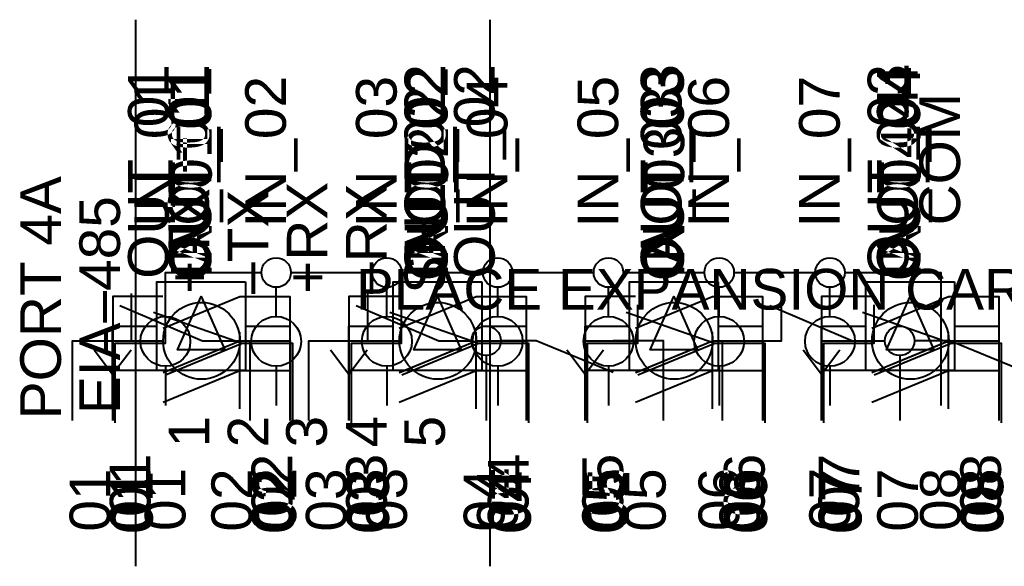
# Model space of a CAD drawing. Extents: x 0 to 24, y 0 to 18.
# Drawn here: x 9.879 to 11.546, y 5.075 to 6 of the extents above; entities that cross this region are included whole.
import ezdxf

# ---------------------------------------------------------------- set-up
doc = ezdxf.new("R2010")
doc.units = 0
doc.header["$MEASUREMENT"] = 0
for name, color, linetype in [('2_01__0-__EMPTY', 7, 'CONTINUOUS'), ('2_02__A-__SERIAL_COMMUNICA', 7, 'CONTINUOUS'), ('2_03__B-___3__DI___4__DO__', 7, 'CONTINUOUS'), ('2_04__1-___4__DI___4__DO_E', 7, 'CONTINUOUS'), ('2_05__C-___4__DI___4__DO_F', 7, 'CONTINUOUS'), ('2_06__D-___4__DI___3__DO_E', 7, 'CONTINUOUS'), ('2_07__2A___8__DO__ELECTROM', 7, 'CONTINUOUS'), ('2_08__2B___8__DO__ELECTROM', 7, 'CONTINUOUS'), ('2_09__2C___8__DO_ELECTROME', 7, 'CONTINUOUS'), ('2_10__2D___8__DO_ELECTROME', 7, 'CONTINUOUS'), ('2_11__2G___8__DO_ELECTROME', 7, 'CONTINUOUS'), ('2_12__3-___8__DI', 7, 'CONTINUOUS'), ('2_13__4-___14__DI', 7, 'CONTINUOUS'), ('2_14__6-___4__AI___4__AO__', 7, 'CONTINUOUS')]:
    doc.layers.add(name, color=color, linetype=linetype)
doc.styles.add('ARIAL', font='arial.ttf')

msp = doc.modelspace()

# ---------------------------------------------------------------- linework, layer by layer
at = {"layer": '2_02__A-__SERIAL_COMMUNICA'}
for points in [[(10.0751, 5.0748), (10.0751, 5.9998)], [(10.6751, 5.0748), (10.6751, 5.9998)]]:
    msp.add_lwpolyline(points, dxfattribs=at)
at = {"layer": '2_03__B-___3__DI___4__DO__'}
for points in [[(10.0364, 5.3214), (10.0364, 5.4564), (10.1215, 5.4564)], [(10.1216, 5.4027), (10.2515, 5.4564), (10.3365, 5.4564), (10.3365, 5.3214)], [(10.4364, 5.3214), (10.4364, 5.4564), (10.5215, 5.4564)], [(10.5215, 5.4027), (10.6515, 5.4564), (10.7365, 5.4564), (10.7365, 5.3214)], [(10.8364, 5.3214), (10.8364, 5.4564), (10.9215, 5.4564)], [(10.9215, 5.4027), (11.0515, 5.4564), (11.1365, 5.4564), (11.1365, 5.3214)], [(11.2363, 5.3214), (11.2363, 5.4564), (11.3214, 5.4564)], [(11.3215, 5.4027), (11.4515, 5.4564), (11.5364, 5.4564), (11.5364, 5.3214)]]:
    msp.add_lwpolyline(points, dxfattribs=at)
at = {"layer": '2_04__1-___4__DI___4__DO_E'}
for points in [[(10.0362, 5.3214), (10.0362, 5.4564), (10.1213, 5.4564)], [(10.1214, 5.4027), (10.2514, 5.4564), (10.3363, 5.4564), (10.3363, 5.3214)], [(10.4362, 5.3214), (10.4362, 5.4564), (10.5213, 5.4564)], [(10.5214, 5.4027), (10.6513, 5.4564), (10.7363, 5.4564), (10.7363, 5.3214)], [(10.8362, 5.3214), (10.8362, 5.4564), (10.9213, 5.4564)], [(10.9214, 5.4027), (11.0513, 5.4564), (11.1363, 5.4564), (11.1363, 5.3214)], [(11.2362, 5.3214), (11.2362, 5.4564), (11.3213, 5.4564)], [(11.3213, 5.4027), (11.4513, 5.4564), (11.5363, 5.4564), (11.5363, 5.3214)]]:
    msp.add_lwpolyline(points, dxfattribs=at)
at = {"layer": '2_05__C-___4__DI___4__DO_F'}
for points in [[(10.1213, 5.5313), (10.0362, 5.5313), (10.0362, 5.3213)], [(10.1214, 5.4776), (10.2513, 5.5313), (10.3363, 5.5313), (10.3363, 5.4063)], [(10.5213, 5.5313), (10.4362, 5.5313), (10.4362, 5.3213)], [(10.5214, 5.4776), (10.6513, 5.5313), (10.7363, 5.5313), (10.7363, 5.4063)], [(10.9213, 5.5313), (10.8362, 5.5313), (10.8362, 5.3213)], [(10.9213, 5.4776), (11.0513, 5.5313), (11.1363, 5.5313), (11.1363, 5.4063)], [(11.3213, 5.5313), (11.2362, 5.5313), (11.2362, 5.3213)], [(11.3213, 5.4776), (11.4513, 5.5313), (11.5363, 5.5313), (11.5363, 5.4063)], [(10.2513, 5.3413), (10.2513, 5.4713)], [(10.6513, 5.3413), (10.6513, 5.4713)], [(11.0513, 5.3413), (11.0513, 5.4713)], [(11.4513, 5.3413), (11.4513, 5.4713)], [(10.1213, 5.4063), (10.0362, 5.4063)], [(10.1214, 5.3526), (10.2513, 5.4063), (10.3363, 5.4063), (10.3363, 5.3213)], [(10.5213, 5.4063), (10.4362, 5.4063)], [(10.5214, 5.3526), (10.6513, 5.4063), (10.7363, 5.4063), (10.7363, 5.3213)], [(10.9213, 5.4063), (10.8362, 5.4063)], [(10.9213, 5.3526), (11.0513, 5.4063), (11.1363, 5.4063), (11.1363, 5.3213)], [(11.3213, 5.4063), (11.2362, 5.4063)], [(11.3213, 5.3526), (11.4513, 5.4063), (11.5363, 5.4063), (11.5363, 5.3213)]]:
    msp.add_lwpolyline(points, dxfattribs=at)
at = {"layer": '2_06__D-___4__DI___3__DO_E'}
for points in [[(9.9683, 5.3214), (9.9683, 5.4564), (10.0683, 5.4564), (10.0683, 5.5364)], [(10.3683, 5.3214), (10.3683, 5.4564), (10.4683, 5.4564), (10.4683, 5.4564), (10.4683, 5.5364)], [(11.0683, 5.3214), (11.0683, 5.4564), (11.1684, 5.4564), (11.1684, 5.4564), (11.1684, 5.5364)], [(10.0483, 5.5164), (10.1883, 5.4564), (10.2684, 5.4564), (10.2684, 5.3214)], [(10.4483, 5.5164), (10.5883, 5.4564), (10.6434, 5.4564)], [(11.1484, 5.5164), (11.2884, 5.4564), (11.3435, 5.4564)], [(10.8833, 5.4027), (10.7533, 5.4564), (10.6933, 5.4564)], [(10.9685, 5.3214), (10.9685, 5.4564), (10.8834, 5.4564)], [(11.5834, 5.4027), (11.4534, 5.4564), (11.3934, 5.4564)], [(10.6684, 5.4314), (10.6684, 5.3214)], [(11.3684, 5.4314), (11.3684, 5.3214)]]:
    msp.add_lwpolyline(points, dxfattribs=at)
for centre in [(10.6684, 5.4564), (11.3684, 5.4564)]:
    msp.add_circle(centre, 0.025, dxfattribs=at)
at = {"layer": '2_07__2A___8__DO__ELECTROM'}
for points in [[(10.0402, 5.3175), (10.0402, 5.4525), (10.1253, 5.4525)], [(10.1254, 5.3988), (10.2554, 5.4525), (10.3403, 5.4525), (10.3403, 5.3175)], [(10.4402, 5.3175), (10.4402, 5.4525), (10.5253, 5.4525)], [(10.5254, 5.3988), (10.6553, 5.4525), (10.7403, 5.4525), (10.7403, 5.3175)], [(10.8402, 5.3175), (10.8402, 5.4525), (10.9253, 5.4525)], [(10.9254, 5.3988), (11.0553, 5.4525), (11.1403, 5.4525), (11.1403, 5.3175)], [(11.2402, 5.3175), (11.2402, 5.4525), (11.3253, 5.4525)], [(11.3253, 5.3988), (11.4553, 5.4525), (11.5403, 5.4525), (11.5403, 5.3175)]]:
    msp.add_lwpolyline(points, dxfattribs=at)
at = {"layer": '2_08__2B___8__DO__ELECTROM'}
for points in [[(10.0402, 5.3175), (10.0402, 5.4525), (10.1253, 5.4525), (10.1253, 5.5175)], [(10.4402, 5.3175), (10.4402, 5.4525), (10.5253, 5.4525), (10.5253, 5.5175)], [(10.8402, 5.3175), (10.8402, 5.4525), (10.9253, 5.4525), (10.9253, 5.5175)], [(11.2402, 5.3175), (11.2402, 5.4525), (11.3253, 5.4525), (11.3253, 5.5175)], [(10.1053, 5.505), (10.2554, 5.4525), (10.3403, 5.4525), (10.3403, 5.3175)], [(10.5053, 5.505), (10.6553, 5.4525), (10.7403, 5.4525), (10.7403, 5.3175)], [(10.9053, 5.505), (11.0553, 5.4525), (11.1403, 5.4525), (11.1403, 5.3175)], [(11.3053, 5.505), (11.4553, 5.4525), (11.5403, 5.4525), (11.5403, 5.3175)]]:
    msp.add_lwpolyline(points, dxfattribs=at)
at = {"layer": '2_09__2C___8__DO_ELECTROME'}
for points in [[(10.0402, 5.3175), (10.0402, 5.4525), (10.1253, 5.4525)], [(10.1254, 5.3988), (10.2554, 5.4525), (10.3403, 5.4525), (10.3403, 5.3175)], [(10.4402, 5.3175), (10.4402, 5.4525), (10.5253, 5.4525)], [(10.5254, 5.3988), (10.6553, 5.4525), (10.7403, 5.4525), (10.7403, 5.3175)], [(10.8402, 5.3175), (10.8402, 5.4525), (10.9253, 5.4525)], [(10.9254, 5.3988), (11.0553, 5.4525), (11.1403, 5.4525), (11.1403, 5.3175)], [(11.2402, 5.3175), (11.2402, 5.4525), (11.3253, 5.4525)], [(11.3253, 5.3988), (11.4553, 5.4525), (11.5403, 5.4525), (11.5403, 5.3175)]]:
    msp.add_lwpolyline(points, dxfattribs=at)
at = {"layer": '2_10__2D___8__DO_ELECTROME'}
for points in [[(10.8402, 5.3175), (10.8402, 5.4525), (10.9253, 5.4525), (10.9253, 5.5175)], [(11.2402, 5.3175), (11.2402, 5.4525), (11.3253, 5.4525), (11.3253, 5.5175)], [(10.9053, 5.505), (11.0553, 5.4525), (11.1403, 5.4525), (11.1403, 5.3175)], [(11.3053, 5.505), (11.4553, 5.4525), (11.5403, 5.4525), (11.5403, 5.3175)], [(10.0402, 5.3175), (10.0402, 5.4525), (10.1253, 5.4525)], [(10.1254, 5.3988), (10.2554, 5.4525), (10.3403, 5.4525), (10.3403, 5.3175)], [(10.4402, 5.3175), (10.4402, 5.4525), (10.5253, 5.4525)], [(10.5254, 5.3988), (10.6553, 5.4525), (10.7403, 5.4525), (10.7403, 5.3175)]]:
    msp.add_lwpolyline(points, dxfattribs=at)
at = {"layer": '2_11__2G___8__DO_ELECTROME'}
for points in [[(10.0402, 5.3175), (10.0402, 5.4525), (10.1253, 5.4525)], [(10.1254, 5.3988), (10.2554, 5.4525), (10.3403, 5.4525), (10.3403, 5.3175)], [(10.4402, 5.3175), (10.4402, 5.4525), (10.5253, 5.4525)], [(10.5254, 5.3988), (10.6553, 5.4525), (10.7403, 5.4525), (10.7403, 5.3175)], [(10.8402, 5.3175), (10.8402, 5.4525), (10.9253, 5.4525)], [(10.9254, 5.3988), (11.0553, 5.4525), (11.1403, 5.4525), (11.1403, 5.3175)], [(11.2402, 5.3175), (11.2402, 5.4525), (11.3253, 5.4525)], [(11.3253, 5.3988), (11.4553, 5.4525), (11.5403, 5.4525), (11.5403, 5.3175)]]:
    msp.add_lwpolyline(points, dxfattribs=at)
at = {"layer": '2_12__3-___8__DI'}
for points in [[(10.0366, 5.3214), (10.0365, 5.4564), (10.1215, 5.4564)], [(10.2515, 5.4564), (10.3365, 5.4564), (10.3365, 5.3214)], [(10.4367, 5.3214), (10.4366, 5.4564), (10.5216, 5.4564)], [(10.6516, 5.4564), (10.7366, 5.4564), (10.7366, 5.3214)], [(10.8367, 5.3214), (10.8367, 5.4564), (10.9217, 5.4564)], [(11.0517, 5.4564), (11.1367, 5.4564), (11.1367, 5.3214)], [(11.2366, 5.3214), (11.2365, 5.4564), (11.3215, 5.4564)], [(11.4515, 5.4564), (11.5365, 5.4564), (11.5365, 5.3214)]]:
    msp.add_lwpolyline(points, dxfattribs=at)
for centre in [(10.1866, 5.4564), (10.5866, 5.4564), (10.9867, 5.4564), (11.3866, 5.4564)]:
    msp.add_circle(centre, 0.065, dxfattribs=at)
at = {"layer": '2_13__4-___14__DI'}
for points in [[(10.1254, 5.4978), (10.1254, 5.5719), (10.2879, 5.5719)], [(10.3379, 5.5719), (10.4754, 5.5719)], [(10.5254, 5.5719), (10.6629, 5.5719)], [(10.7129, 5.5719), (10.8504, 5.5719)], [(10.9004, 5.5719), (11.0379, 5.5719)], [(11.0879, 5.5719), (11.2254, 5.5719)], [(11.2754, 5.5719), (11.4379, 5.5719), (11.4379, 5.3469)], [(10.3129, 5.4978), (10.3129, 5.5469)], [(10.5004, 5.4978), (10.5004, 5.5469)], [(10.6879, 5.4978), (10.6879, 5.5469)], [(10.8754, 5.4978), (10.8754, 5.5469)], [(11.0629, 5.4978), (11.0629, 5.5469)], [(11.2504, 5.4978), (11.2504, 5.5469)], [(10.1254, 5.4133), (10.1254, 5.3469)], [(10.3129, 5.4133), (10.3129, 5.3469)], [(10.5004, 5.4133), (10.5004, 5.3469)], [(10.6879, 5.4133), (10.6879, 5.3469)], [(10.8754, 5.4133), (10.8754, 5.3469)], [(11.0629, 5.4133), (11.0629, 5.3469)], [(11.2504, 5.4133), (11.2504, 5.3469)]]:
    msp.add_lwpolyline(points, dxfattribs=at)
for centre, radius in [((10.3129, 5.5719), 0.025), ((10.5004, 5.5719), 0.025), ((10.6879, 5.5719), 0.025), ((10.8754, 5.5719), 0.025), ((11.0629, 5.5719), 0.025), ((11.2504, 5.5719), 0.025), ((10.1254, 5.4555), 0.0422), ((10.3129, 5.4555), 0.0422), ((10.5004, 5.4555), 0.0422), ((10.6879, 5.4555), 0.0422), ((10.8754, 5.4555), 0.0422), ((11.0629, 5.4555), 0.0422), ((11.2504, 5.4555), 0.0422)]:
    msp.add_circle(centre, radius, dxfattribs=at)
at = {"layer": '2_14__6-___4__AI___4__AO__'}
for points in [[(10.261, 5.5564), (10.261, 5.4064), (10.111, 5.4064), (10.111, 5.5564), (10.261, 5.5564)], [(10.6611, 5.5564), (10.6611, 5.4064), (10.5111, 5.4064), (10.5111, 5.5564), (10.6611, 5.5564)], [(11.0611, 5.5564), (11.0611, 5.4064), (10.9111, 5.4064), (10.9111, 5.5564), (11.0611, 5.5564)], [(11.4612, 5.5564), (11.4612, 5.4064), (11.3112, 5.4064), (11.3112, 5.5564), (11.4612, 5.5564)], [(10.226, 5.4414), (10.146, 5.4414), (10.186, 5.5314), (10.226, 5.4414)], [(10.626, 5.4414), (10.546, 5.4414), (10.5861, 5.5314), (10.626, 5.4414)], [(11.0261, 5.4414), (10.9461, 5.4414), (10.9861, 5.5314), (11.0261, 5.4414)], [(11.4262, 5.4414), (11.3462, 5.4414), (11.3862, 5.5314), (11.4262, 5.4414)], [(10.0359, 5.3464), (10.0359, 5.4814), (10.111, 5.4814)], [(10.261, 5.4814), (10.3361, 5.4814), (10.3361, 5.3464)], [(10.436, 5.3464), (10.436, 5.4814), (10.511, 5.4814)], [(10.6611, 5.4814), (10.7362, 5.4814), (10.7362, 5.3464)], [(10.8361, 5.3464), (10.836, 5.4814), (10.9111, 5.4814)], [(11.0612, 5.4814), (11.1362, 5.4814), (11.1362, 5.3464)], [(11.2361, 5.3464), (11.2361, 5.4814), (11.3112, 5.4814)], [(11.4612, 5.4814), (11.5363, 5.4814), (11.5363, 5.3464)], [(10.0047, 5.4414), (10.036, 5.4002), (10.0672, 5.4414)], [(10.4048, 5.4414), (10.436, 5.4002), (10.4672, 5.4414)], [(10.8048, 5.4414), (10.8361, 5.4002), (10.8673, 5.4414)], [(11.2049, 5.4414), (11.2361, 5.4002), (11.2673, 5.4414)]]:
    msp.add_lwpolyline(points, dxfattribs=at)

# ---------------------------------------------------------------- texts
at = {"layer": '2_01__0-__EMPTY', "style": 'ARIAL'}
msp.add_text('PLACE EXPANSION CARD LABEL HERE', height=0.068833, dxfattribs=at).set_placement((10.4479, 5.5093))
at = {"layer": '2_02__A-__SERIAL_COMMUNICA', "style": 'ARIAL'}
for s, height, p in [('SHLD', 0.06883, (10.5987, 5.5361)), ('PORT 4A', 0.06883, (9.9486, 5.3237)), ('+RX', 0.06883, (10.3997, 5.5358)), ('–RX', 0.06883, (10.4997, 5.5358)), ('+TX', 0.06883, (10.1997, 5.5358)), ('–TX', 0.06883, (10.2997, 5.5358)), ('EIA–485', 0.06883, (10.0486, 5.3323)), ('1', 0.0688, (10.1997, 5.2759)), ('2', 0.0688, (10.2997, 5.2759)), ('3', 0.0688, (10.3986, 5.2759)), ('4', 0.0688, (10.4997, 5.2759)), ('5', 0.0688, (10.5986, 5.2759))]:
    msp.add_text(s, height=height, rotation=90, dxfattribs=at).set_placement(p)
at = {"layer": '2_03__B-___3__DI___4__DO__', "style": 'ARIAL'}
for s, p in [('OUT_01', (10.1992, 5.5613)), ('OUT_02', (10.5991, 5.5613)), ('OUT_03', (10.9991, 5.5613)), ('OUT_04', (11.3991, 5.5613)), ('01', (10.1001, 5.1335)), ('02', (10.3401, 5.1335)), ('03', (10.5001, 5.1335)), ('04', (10.7401, 5.1335)), ('05', (10.9001, 5.1335)), ('06', (11.14, 5.1335)), ('07', (11.2999, 5.1335)), ('08', (11.54, 5.1335))]:
    msp.add_text(s, height=0.06883, rotation=90, dxfattribs=at).set_placement(p)
at = {"layer": '2_04__1-___4__DI___4__DO_E', "style": 'ARIAL'}
for s, p in [('OUT_01', (10.199, 5.5613)), ('OUT_01', (10.199, 5.5612)), ('OUT_02', (10.599, 5.5613)), ('OUT_02', (10.599, 5.5612)), ('OUT_03', (10.999, 5.5613)), ('OUT_03', (10.9989, 5.5612)), ('OUT_04', (11.3989, 5.5613)), ('OUT_04', (11.3989, 5.5612)), ('01', (10.1001, 5.1335)), ('01', (10.1001, 5.1333)), ('02', (10.3401, 5.1335)), ('02', (10.3401, 5.1333)), ('03', (10.5, 5.1335)), ('03', (10.5001, 5.1333)), ('04', (10.7401, 5.1335)), ('04', (10.7401, 5.1333)), ('05', (10.9, 5.1335)), ('05', (10.9, 5.1333)), ('06', (11.1399, 5.1335)), ('06', (11.1399, 5.1333)), ('07', (11.2999, 5.1335)), ('07', (11.2999, 5.1333)), ('08', (11.5399, 5.1335)), ('08', (11.5399, 5.1333))]:
    msp.add_text(s, height=0.06883, rotation=90, dxfattribs=at).set_placement(p)
at = {"layer": '2_05__C-___4__DI___4__DO_F', "style": 'ARIAL'}
for s, p in [('OUT_04', (11.4029, 5.5574)), ('OUT_01', (10.203, 5.5574)), ('OUT_02', (10.603, 5.5574)), ('OUT_03', (11.0029, 5.5574)), ('04', (10.744, 5.1295)), ('01', (10.1041, 5.1295)), ('02', (10.3441, 5.1295)), ('03', (10.504, 5.1295)), ('05', (10.904, 5.1295)), ('06', (11.1439, 5.1295)), ('07', (11.3039, 5.1295)), ('08', (11.5439, 5.1295))]:
    msp.add_text(s, height=0.06883, rotation=90, dxfattribs=at).set_placement(p)
at = {"layer": '2_06__D-___4__DI___3__DO_E', "style": 'ARIAL'}
for s, p in [('OUT_01', (10.131, 5.5613)), ('OUT_02', (10.6829, 5.5613)), ('OUT_03', (11.383, 5.5613)), ('01', (10.0321, 5.1335)), ('02', (10.2721, 5.1335)), ('03', (10.4321, 5.1335)), ('04', (10.6992, 5.1335)), ('05', (10.9722, 5.1335)), ('06', (11.1322, 5.1335)), ('07', (11.3993, 5.1335))]:
    msp.add_text(s, height=0.06883, rotation=90, dxfattribs=at).set_placement(p)
at = {"layer": '2_07__2A___8__DO__ELECTROM', "style": 'ARIAL'}
for s, p in [('OUT_04', (11.4029, 5.5575)), ('OUT_01', (10.203, 5.5575)), ('OUT_02', (10.603, 5.5575)), ('OUT_03', (11.003, 5.5575)), ('04', (10.7441, 5.1296)), ('01', (10.1041, 5.1296)), ('02', (10.3441, 5.1296)), ('03', (10.504, 5.1296)), ('05', (10.904, 5.1296)), ('06', (11.1439, 5.1296)), ('07', (11.3039, 5.1296)), ('08', (11.5439, 5.1296))]:
    msp.add_text(s, height=0.06883, rotation=90, dxfattribs=at).set_placement(p)
at = {"layer": '2_08__2B___8__DO__ELECTROM', "style": 'ARIAL'}
for s, p in [('OUT_04', (11.4029, 5.5574)), ('OUT_01', (10.203, 5.5574)), ('OUT_02', (10.603, 5.5574)), ('OUT_03', (11.003, 5.5574)), ('04', (10.7441, 5.1295)), ('01', (10.1041, 5.1295)), ('02', (10.3441, 5.1295)), ('03', (10.504, 5.1295)), ('05', (10.904, 5.1295)), ('06', (11.1439, 5.1295)), ('07', (11.3039, 5.1295)), ('08', (11.5439, 5.1295))]:
    msp.add_text(s, height=0.06883, rotation=90, dxfattribs=at).set_placement(p)
at = {"layer": '2_09__2C___8__DO_ELECTROME', "style": 'ARIAL'}
for s, p in [('OUT_04', (11.4029, 5.5574)), ('OUT_01', (10.203, 5.5574)), ('OUT_02', (10.603, 5.5574)), ('OUT_03', (11.003, 5.5574)), ('04', (10.7441, 5.1295)), ('01', (10.1041, 5.1295)), ('02', (10.3441, 5.1295)), ('03', (10.504, 5.1295)), ('05', (10.904, 5.1295)), ('06', (11.1439, 5.1295)), ('07', (11.3039, 5.1295)), ('08', (11.5439, 5.1295))]:
    msp.add_text(s, height=0.06883, rotation=90, dxfattribs=at).set_placement(p)
at = {"layer": '2_10__2D___8__DO_ELECTROME', "style": 'ARIAL'}
for s, p in [('OUT_04', (11.4029, 5.5574)), ('OUT_01', (10.203, 5.5574)), ('OUT_02', (10.603, 5.5574)), ('OUT_03', (11.003, 5.5574)), ('04', (10.7441, 5.1295)), ('01', (10.1041, 5.1295)), ('02', (10.3441, 5.1295)), ('03', (10.504, 5.1295)), ('05', (10.904, 5.1295)), ('06', (11.1439, 5.1295)), ('07', (11.3039, 5.1295)), ('08', (11.5439, 5.1295))]:
    msp.add_text(s, height=0.06883, rotation=90, dxfattribs=at).set_placement(p)
at = {"layer": '2_11__2G___8__DO_ELECTROME', "style": 'ARIAL'}
for s, p in [('OUT_04', (11.4029, 5.5574)), ('OUT_01', (10.203, 5.5574)), ('OUT_02', (10.603, 5.5574)), ('OUT_03', (11.003, 5.5574)), ('04', (10.7441, 5.1295)), ('01', (10.1041, 5.1295)), ('02', (10.3441, 5.1295)), ('03', (10.504, 5.1295)), ('05', (10.904, 5.1295)), ('06', (11.1439, 5.1295)), ('07', (11.3039, 5.1295)), ('08', (11.5439, 5.1295))]:
    msp.add_text(s, height=0.06883, rotation=90, dxfattribs=at).set_placement(p)
at = {"layer": '2_12__3-___8__DI', "style": 'ARIAL'}
for s, p in [('IN_01', (10.2038, 5.5623)), ('IN_02', (10.6038, 5.5623)), ('IN_03', (11.0037, 5.5623)), ('IN_04', (11.4037, 5.5623)), ('01', (10.1003, 5.1335)), ('02', (10.3403, 5.1335)), ('03', (10.5003, 5.1335)), ('04', (10.7403, 5.1335)), ('05', (10.9002, 5.1335)), ('06', (11.1401, 5.1335)), ('07', (11.3001, 5.1335)), ('08', (11.5401, 5.1335))]:
    msp.add_text(s, height=0.06883, rotation=90, dxfattribs=at).set_placement(p)
at = {"layer": '2_13__4-___14__DI', "style": 'ARIAL'}
for s, p in [('IN_03', (10.5169, 5.6481)), ('IN_04', (10.7044, 5.6481)), ('IN_05', (10.8919, 5.6481)), ('IN_06', (11.0794, 5.6481)), ('IN_01', (10.1419, 5.6481)), ('IN_02', (10.3294, 5.6481)), ('IN_07', (11.2669, 5.6481)), ('COM', (11.4707, 5.6517)), ('01', (10.1593, 5.1346)), ('02', (10.3468, 5.1346)), ('03', (10.5343, 5.1346)), ('04', (10.7218, 5.1346)), ('05', (10.9093, 5.1346)), ('06', (11.0968, 5.1346)), ('07', (11.2843, 5.1346)), ('08', (11.4718, 5.1346))]:
    msp.add_text(s, height=0.06883, rotation=90, dxfattribs=at).set_placement(p)
at = {"layer": '2_14__6-___4__AI___4__AO__', "style": 'ARIAL'}
for s, p in [('AO_04', (11.399, 5.5872)), ('AO_01', (10.199, 5.5872)), ('AO_02', (10.599, 5.5872)), ('AO_03', (10.999, 5.5872)), ('01', (10.1001, 5.1584)), ('02', (10.3401, 5.1584)), ('03', (10.5001, 5.1584)), ('04', (10.7401, 5.1584)), ('05', (10.9001, 5.1584)), ('06', (11.1399, 5.1584)), ('07', (11.2999, 5.1584)), ('08', (11.5399, 5.1584))]:
    msp.add_text(s, height=0.06883, rotation=90, dxfattribs=at).set_placement(p)

doc.saveas('drawing.dxf')
